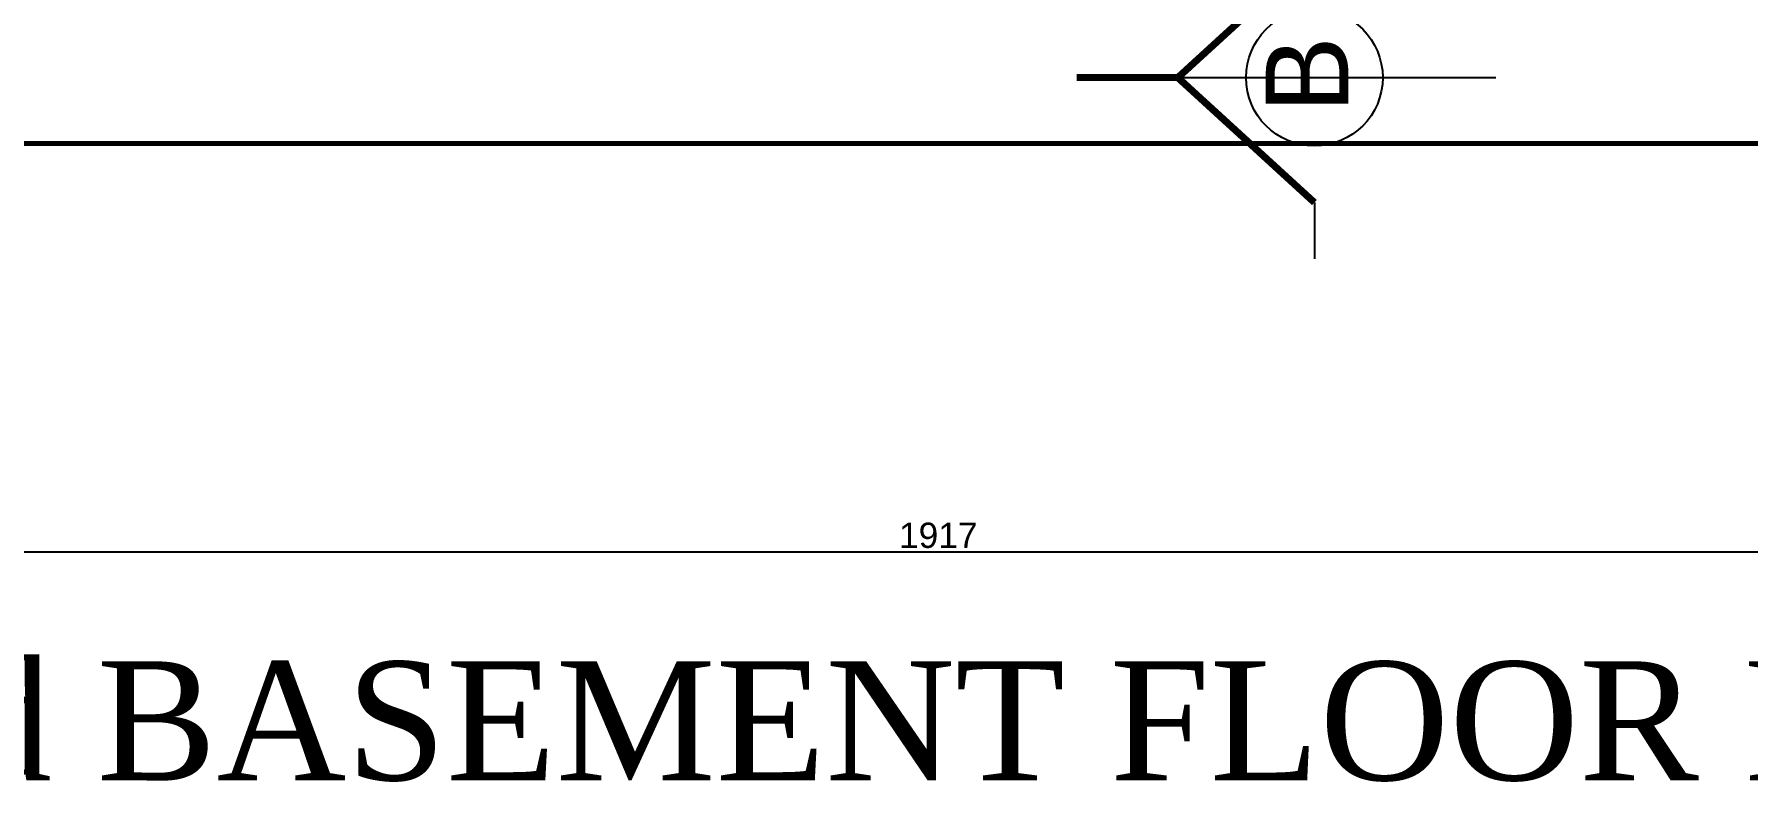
# Model space of a CAD drawing. Extents: x 250879 to 348495, y -51522 to -9360.
# Drawn here: x 307657 to 308673, y -24148 to -23704 of the extents above; entities that cross this region are included whole.
import ezdxf

# ---------------------------------------------------------------- set-up
doc = ezdxf.new("R2010")
doc.units = 0
doc.layers.get('0').update_dxf_attribs({"linetype": 'CONTINUOUS'})
doc.layers.get('DEFPOINTS').update_dxf_attribs({"color": 9, "linetype": 'CONTINUOUS'})
for name, color, linetype in [('DIM', 3, 'CONTINUOUS'), ('TEXT', 3, 'CONTINUOUS'), ('WALL', 7, 'CONTINUOUS'), ('WALL1', 2, 'CONTINUOUS')]:
    doc.layers.add(name, color=color, linetype=linetype)
doc.styles.get("Standard").update_dxf_attribs({"font": 'sanss___.ttf', "height": 15})
doc.styles.add('style2', font='romantic.ttf', dxfattribs={"height": 50})
doc.dimstyles.new('STANDARD$0', dxfattribs={"dimscale": 0, "dimtxt": 12, "dimasz": 8, "dimexe": 15, "dimexo": 0.0625, "dimgap": 2, "dimtad": 1, "dimdec": 0, "dimzin": 0, "dimdsep": 46, "dimtxsty": 'Standard', "dimblk1": 'ARCHTICK', "dimblk2": 'ARCHTICK', "dimsah": 1, "dimcen": 0.09, "dimdle": 15, "dimclrd": 3, "dimclre": 3, "dimclrt": 3, "dimazin": 0, "dimtfac": 1, "dimtdec": 0, "dimtofl": 0, "dimtmove": 1, "dimatfit": 3, "dimldrblk": 'ARCHTICK', "dimfxl": 1.0455, "dimfxlon": 1, "dimtolj": 1, "dimtzin": 0, "dimarcsym": 0})

# ---------------------------------------------------------------- blocks, each defined once
blk = doc.blocks.new('_ARCHTICK')
at = {"color": 0, "linetype": 'ByBlock', "const_width": 0.15}
blk.add_lwpolyline([(-0.5, -0.5), (0.5, 0.5)], dxfattribs=at)
blk = doc.blocks.new('*D24')
at = {"layer": 'DEFPOINTS', "color": 0, "linetype": 'Continuous', "transparency": 16777216}
for p in [(157318.4, -36546.7), (159235.4, -36546.7), (159235.4, -36789)]:
    blk.add_point(p, dxfattribs=at)
at = {"layer": 'WALL', "color": 3, "linetype": 'Continuous', "lineweight": -2, "transparency": 16777216}
for p, q in [((157303.4, -36789), (159250.4, -36789)), ((157318.4, -36788), (157318.4, -36804)), ((159235.4, -36788), (159235.4, -36804))]:
    blk.add_line(p, q, dxfattribs=at)
at = {"layer": 'WALL', "color": 3, "linetype": 'Continuous', "lineweight": -2, "transparency": 16777216, "xscale": 8, "yscale": 8, "zscale": 8, "rotation": 180}
blk.add_blockref('_ARCHTICK', (157318.4, -36789), dxfattribs=at)
at = {"layer": 'WALL', "color": 3, "linetype": 'Continuous', "lineweight": -2, "transparency": 16777216, "xscale": 8, "yscale": 8, "zscale": 8}
blk.add_blockref('_ARCHTICK', (159235.4, -36789), dxfattribs=at)
at = {"layer": 'WALL', "color": 3, "linetype": 'Continuous', "transparency": 16777216, "insert": (158276.9, -36779.3), "char_height": 15, "attachment_point": 5}
blk.add_mtext('\\A1;1917', dxfattribs=at)
blk = doc.blocks.new('sec')
at = {"layer": 'WALL'}
for p, q in [((0, 105.9), (0, 319.4)), ((0, 105.9), (-115.7, 0)), ((-115.7, 0), (153.7, 0)), ((0, -105.9), (0, -153.8))]:
    blk.add_line(p, q, dxfattribs=at)
at = {"layer": 'WALL', "const_width": 6}
for points in [[(0, 105.9), (-115.7, 0), (-201.5, 0)], [(0, -105.9), (-115.7, 0)]]:
    blk.add_lwpolyline(points, dxfattribs=at)
at = {"layer": 'WALL'}
blk.add_circle((0, 0), 57.9, dxfattribs=at)
blk = doc.blocks.new('site77')
at = {"layer": 'WALL', "linetype": 'Continuous', "const_width": 3}
blk.add_lwpolyline([(159633.4, -32835.7), (157318.4, -32835.7), (157318.4, -36546.7), (159235.4, -36546.7)], dxfattribs=at)
at = {"layer": 'WALL', "linetype": 'Continuous'}
dim = blk.add_linear_dim(base=(159235.4, -36789), p1=(157318.4, -36546.7), p2=(159235.4, -36546.7), dimstyle='STANDARD$0', override={"dimscale": 1}, dxfattribs=at)
dim.commit()
dim.dimension.update_dxf_attribs({"geometry": '*D24', "text_midpoint": (158276.9, -36779.3)})

msp = doc.modelspace()

# ---------------------------------------------------------------- block references
at = {"layer": 'WALL', "linetype": 'Continuous'}
msp.add_blockref('site77', (149915.93692, 12778.02515), dxfattribs=at)
at = {"layer": 'WALL1', "xscale": 0.7000000000116415, "yscale": 0.7000000000116415, "zscale": 0.7000000000116415}
msp.add_blockref('sec', (308415.9294, -23729.51166), dxfattribs=at)

# ---------------------------------------------------------------- texts
at = {"layer": 'DIM', "insert": (308387.02258, -23704.96767), "char_height": 49, "width": 359.60498, "attachment_point": 3, "rotation": 90}
msp.add_mtext('B', dxfattribs=at)
at = {"layer": 'TEXT', "insert": (307507.12447, -24075.96777), "char_height": 70.56, "width": 3056.2551, "attachment_point": 1, "style": 'style2'}
msp.add_mtext('2nd BASEMENT FLOOR PLAN sc. 1/100', dxfattribs=at)

doc.saveas('drawing.dxf')
